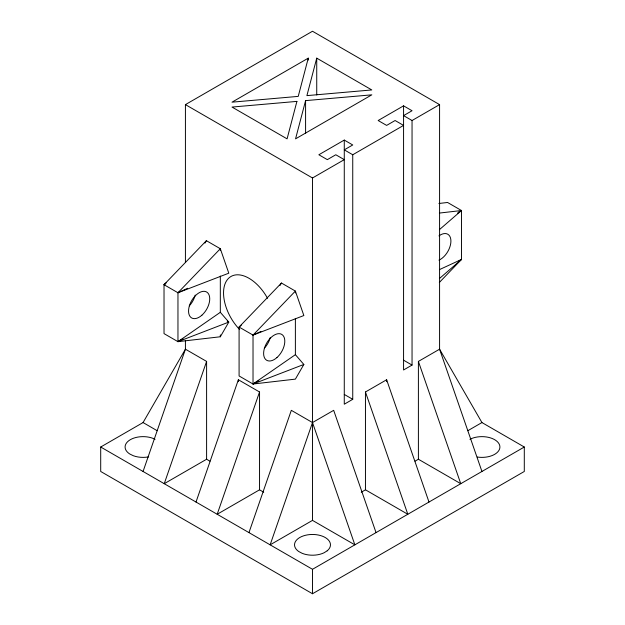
<?xml version="1.0" encoding="UTF-8"?>
<svg xmlns="http://www.w3.org/2000/svg" width="625" height="625" viewBox="0 0 625 625"><rect width="100%" height="100%" fill="white"/><g stroke="black" fill="none" stroke-linecap="round" stroke-linejoin="round"><path stroke-width="0.94" d="M308.266 58.148L298.234 96.383L232.016 102.172L308.266 58.148L308.266 60.086M305.586 100.625L295.555 138.859L371.805 94.836L305.586 100.625L305.586 133.562M316.734 58.148L306.906 95.625L371.805 89.945L316.734 58.148L316.734 94.961M143.062 471.469L185.422 349.188L185.422 340.414M185.422 262.469L185.422 104.617L312.5 31.25L439.578 104.617L439.578 349.188L481.938 422.555L524.297 447.016L524.297 471.469L312.5 593.75L100.703 471.469L100.703 447.016L143.062 422.555L185.422 349.188L206.602 361.414L164.242 483.695L206.602 459.242L209.945 461.172M196.008 502.039L238.367 379.758L259.547 391.984L259.547 489.812L217.188 514.266L259.547 391.984M248.961 532.609L291.32 410.328L312.5 422.555L354.859 544.836L312.5 520.383L270.141 544.836L312.5 422.555L333.68 410.328L376.039 532.609M204.969 243.125L206.383 240.68L220.32 248.727L228.797 273.188L177.961 292.75L164.023 284.703L206.383 240.68M166.234 282.789L164.023 284.703L164.023 333.617L177.961 341.664L220.32 336.773L228.797 322.102L220.32 312.312L220.32 276.047M280.031 285.477L281.445 283.031L295.383 291.078L303.852 315.539L253.023 335.102L239.086 327.055L281.445 283.031M295.383 318.398L295.383 354.672L303.852 364.453L295.383 379.125L253.023 384.016L239.086 375.969L239.086 327.055L241.297 325.141M439.313 282.5L461.5 259.438L461.5 210.523L447.562 202.477L438.898 203.477M439.398 229.664L461.5 210.523L439.359 213.078M439.398 278.578L461.5 259.438L439.438 269.625M220.32 312.312L177.961 341.664L177.961 292.75L220.32 248.727L220.32 250.594M457.508 213.297L461.5 210.523L458.18 212.445M295.383 354.672L253.023 384.016L253.023 335.102L295.383 291.078L295.383 292.945M439.578 104.617L412.047 120.516L403.57 115.625L412.047 110.734L403.57 105.844L378.156 120.516L386.633 125.406L395.102 120.516L403.57 125.406L352.742 154.758L344.273 149.859L352.742 144.969L344.273 140.078L318.852 154.758L327.328 159.648L335.797 154.758L344.273 159.648L312.5 177.984L185.422 104.617M164.023 284.703L165.688 283.742M179.625 291.789L177.961 292.75L187.672 288.266M182.945 338.789L177.961 341.664L228.797 322.102L227.258 321.211M254.688 334.141L253.023 335.102L260.969 331.438M459.008 260.875L461.5 259.438M258.836 380.656L253.023 384.016L303.852 364.453M352.742 154.758L352.742 399.32L344.273 404.211L344.273 140.078M365.453 391.984L407.812 514.266L365.453 489.812L365.453 391.984L386.633 379.758L428.992 502.039M412.047 120.516L412.047 365.078L403.57 369.977L403.57 105.844M418.398 361.414L460.758 483.695L418.398 459.242L418.398 361.414L439.578 349.188L481.938 471.469M361.273 492.227L365.453 489.812M415.055 461.172L418.398 459.242M467.82 430.711L481.938 422.555M100.703 447.016L312.5 569.297L524.297 447.016M403.57 360.188L412.047 365.078M344.273 394.43L352.742 399.32M143.062 422.555L157.18 430.711M259.547 489.812L263.727 492.227M386.633 379.758L386.633 381.695M312.5 177.984L312.5 520.383M312.5 569.297L312.5 593.75M238.367 379.758L238.367 381.695M220.32 334.906L220.32 336.773M206.602 361.414L206.602 459.242M438.938 235.883A14.977 8.648 -60 0 1 450.914 241.094A14.977 8.648 -60 0 1 438.938 260.133M239.664 329.555A35.945 20.75 60 0 1 227.938 278.977A35.945 20.75 60 0 1 267.539 298.305M469.914 439.305A17.969 10.375 0 0 1 499.414 444.586A17.969 10.375 0 0 1 477.289 457.031M148.648 456.875A17.969 10.375 0 0 1 133.305 455.727L129.727 453.969A17.969 10.375 0 0 1 130.328 439.687A17.969 10.375 0 0 1 155.062 439.289M195.234 295.07A14.977 8.648 -60 0 1 189.258 305.891M270.289 337.422A14.977 8.648 -60 0 1 264.312 348.242M296.914 101.391L287.086 138.859L232.016 107.062L296.914 101.391M327.211 550.797L324.039 552.789A17.969 10.375 0 0 1 302.18 553.328L298.719 551.5A17.969 10.375 0 0 1 299.805 537.492A17.969 10.375 0 0 1 324.062 536.898A17.969 10.375 0 0 1 327.211 550.797M201.883 315.211A14.977 8.648 -60 0 0 206.633 292.008A14.977 8.648 -60 0 0 188.914 307.719A14.977 8.648 -60 0 0 201.883 315.211M276.945 357.562A14.977 8.648 -60 0 0 281.688 334.359A14.977 8.648 -60 0 0 263.977 350.07A14.977 8.648 -60 0 0 276.945 357.562"/></g></svg>
